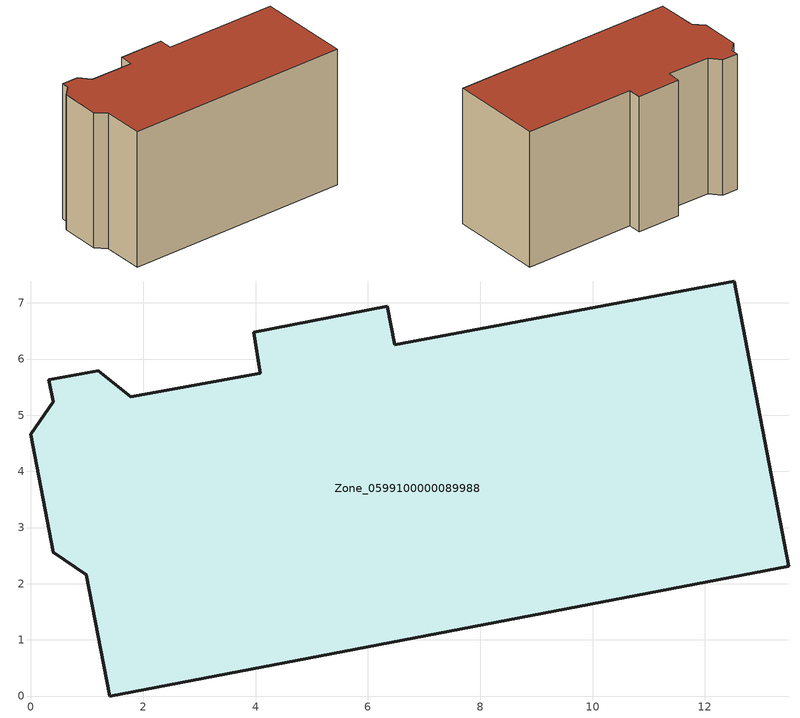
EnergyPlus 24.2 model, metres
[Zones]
Zone_0599100000089988
 floor ground (C_G): 4.08,5.75 3.97,6.48 6.34,6.94 6.48,6.25 12.53,7.39 13.49,2.31 1.4,0 0.98,2.16 0.4,2.56 0,4.66 0.4,5.24 0.32,5.63 1.2,5.79 1.78,5.33 z0
 wall outside (C_F): 6.48,6.25 6.34,6.94 3.97,6.48 4.08,5.75 1.78,5.33 1.2,5.79 0.32,5.63 0.4,5.24 0,4.66 0.4,2.56 0.98,2.16 1.4,0 13.49,2.31 12.53,7.39 6.48,6.25 z0:7.58
 roof outside (C_R): 13.49,2.31 12.53,7.39 6.48,6.25 6.34,6.94 3.97,6.48 4.08,5.75 1.78,5.33 1.2,5.79 0.32,5.63 0.4,5.24 0,4.66 0.4,2.56 0.98,2.16 1.4,0 z7.58
[BUILDING]
Pand.0599100000089988: North Axis=0; Terrain=City; Loads Convergence Tolerance Value=0.04; Temperature Convergence Tolerance Value=0.4; Solar Distribution=FullExterior; Maximum Number of Warmup Days=25; Minimum Number of Warmup Days=1
[Site:Location]
Rotterdam.The.Hague.AP_ZH_NLD Design_Conditions: Latitude=51.96; Longitude=4.45; Time Zone=1; Elevation=-4.5
[SITE:GROUNDTEMPERATURE:BUILDINGSURFACE]
18, 18, 18, 18, 18, 18, 18, 18, 18, 18, 18, 18
[MATERIAL] Thermal Absorptance=0.9; Solar Absorptance=0.7; Visible Absorptance=0.7
Name | Roughness | Thickness | Conductivity | Density | Specific Heat
G.TC.1946 | MediumSmooth | 0.15 | 1 | 540 | 1210
F.TC.1946 | Rough | 0.3 | 0.857143 | 1920 | 840
R.TC.1946 | MediumRough | 0.2 | 0.909091 | 1500 | 1000
[CONSTRUCTION]
C_G: G.TC.1946
C_F: F.TC.1946
C_R: R.TC.1946
[ZONE]
Zone_0599100000089988: Type=1; Multiplier=1; Ceiling Height=Autocalculate; Volume=Autocalculate; Floor Area=autocalculate; Part of Total Floor Area=Yes
[ZONEINFILTRATION:DESIGNFLOWRATE]
Infil_Zone_0599100000089988: Zone or ZoneList or Space or SpaceList=Zone_0599100000089988; Schedule=AlwaysOn; Design Flow Rate Calculation Method=Flow/Area; Flow Rate per Floor Area=0.003; Constant Term Coefficient=1; Temperature Term Coefficient=0; Velocity Term Coefficient=0; Velocity Squared Term Coefficient=0
[HVACTEMPLATE:ZONE:IDEALLOADSAIRSYSTEM]
Zone_0599100000089988: Maximum Heating Supply Air Temperature=50; Minimum Cooling Supply Air Temperature=13; Maximum Heating Supply Air Humidity Ratio=0.0156; Minimum Cooling Supply Air Humidity Ratio=0.0077; Heating Limit=NoLimit; Cooling Limit=NoLimit; Dehumidification Control Type=ConstantSensibleHeatRatio; Cooling Sensible Heat Ratio=0.7; Dehumidification Setpoint=60; Humidification Control Type=None; Humidification Setpoint=30; Outdoor Air Method=None; Outdoor Air Flow Rate per Person=0.00944; Outdoor Air Flow Rate per Zone Floor Area=0; Outdoor Air Flow Rate per Zone=0; Demand Controlled Ventilation Type=None; Outdoor Air Economizer Type=NoEconomizer; Heat Recovery Type=None; Sensible Heat Recovery Effectiveness=0.7; Latent Heat Recovery Effectiveness=0.65
[ZONECONTROL:THERMOSTAT]
ThermostatControl_Zone_0599100000089988: Zone or ZoneList=Zone_0599100000089988; Control Type Schedule=DualSetpointControlType; Control 1=Thermostat_Zone_0599100000089988; Temperature Difference Between Cutout And Setpoint=0
[THERMOSTATSETPOINT:DUALSETPOINT]
Thermostat_Zone_0599100000089988: Heating Setpoint Temperature Schedule=HeatingSetpoint_Zone_0599100000089988; Cooling Setpoint Temperature Schedule=CoolingSetpoint_Zone_0599100000089988
[SCHEDULE:COMPACT]
HeatingSetpoint_Zone_0599100000089988: Through: 12/31, For: AllDays, Until: 24:00, 21
CoolingSetpoint_Zone_0599100000089988: Through: 12/31, For: AllDays, Until: 24:00, 24
DualSetpointControlType: Through: 12/31, For: AllDays, Until: 24:00, 4
AlwaysOn: Through: 12/31, For: AllDays, Until: 24:00, 1
